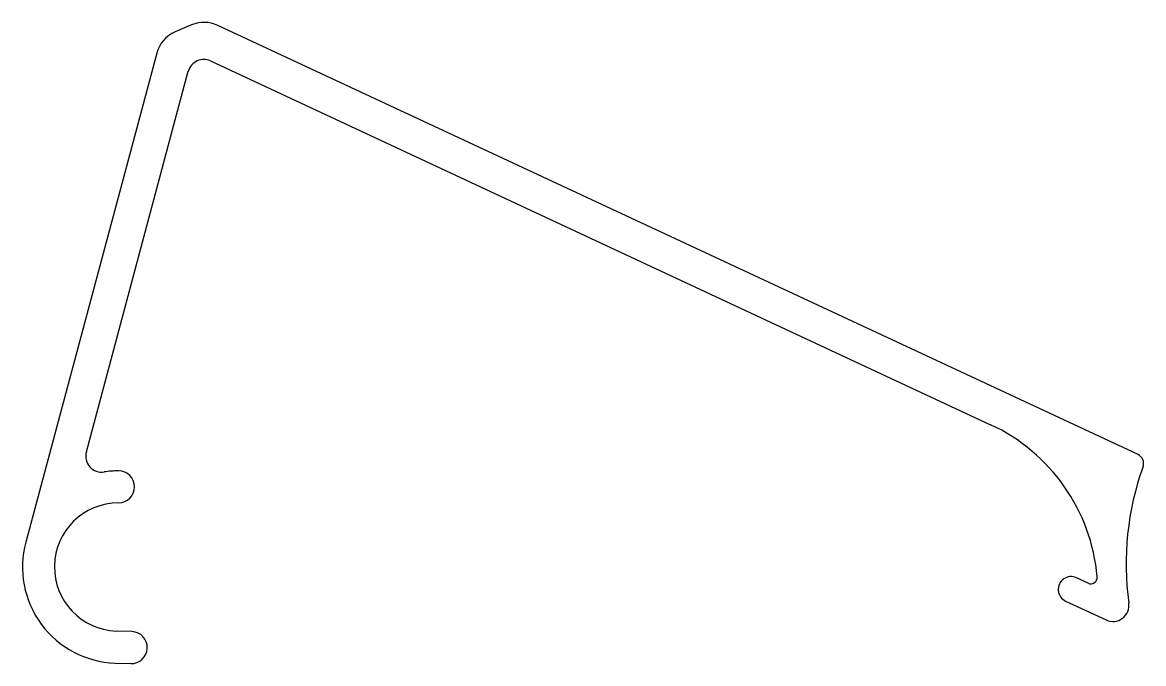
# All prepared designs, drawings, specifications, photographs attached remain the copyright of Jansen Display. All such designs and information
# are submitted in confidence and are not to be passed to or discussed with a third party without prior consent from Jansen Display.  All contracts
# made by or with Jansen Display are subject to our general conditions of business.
# Model space of a CAD drawing. Extents: x 1663.8 to 1698.8, y 426 to 446.
import ezdxf

# ---------------------------------------------------------------- set-up
doc = ezdxf.new("R2010")
doc.units = 0
doc.layers.get('0').update_dxf_attribs({"linetype": 'CONTINUOUS'})

msp = doc.modelspace()

# ---------------------------------------------------------------- linework, layer by layer
for p, q in [((1669.114, 445.931), (1668.599, 445.713)), ((1698.659, 432.52), (1669.928, 445.917)), ((1668.024, 445.051), (1663.934, 429.787)), ((1669.705, 444.807), (1694.058, 433.451)), ((1665.827, 432.601), (1669.011, 444.484)), ((1697.099, 428.504), (1696.736, 428.673)), ((1696.398, 427.948), (1697.665, 427.358)), ((1667.248, 426.995), (1666.762, 427.012)), ((1666.727, 426.013), (1667.213, 425.996))]:
    msp.add_line(p, q)
for centre, radius, start, end in [((1669.505, 445.011), 1, 65, 113), ((1668.99, 444.792), 1, 113, 165), ((1669.494, 444.354), 0.5, 65, 165), ((1691.608, 428.198), 5.797, 5, 65), ((1666.31, 432.472), 0.5, 165, 278.5782), ((1698.532, 432.248), 0.3, 340.2869, 65), ((1666.832, 429.011), 3, 90, 98.5782), ((1666.832, 431.511), 0.5, 270, 90), ((1707.287, 429.111), 9, 160.2869, 187.8652), ((1666.832, 429.011), 2, 90, 268), ((1666.832, 429.011), 3, 165, 268), ((1696.567, 428.311), 0.4, 65, 245), ((1697.183, 428.686), 0.2, 245, 5), ((1697.876, 427.811), 0.5, 245, 7.8652), ((1667.23, 426.495), 0.5, 268, 88)]:
    msp.add_arc(centre, radius, start, end)

doc.saveas('drawing.dxf')
